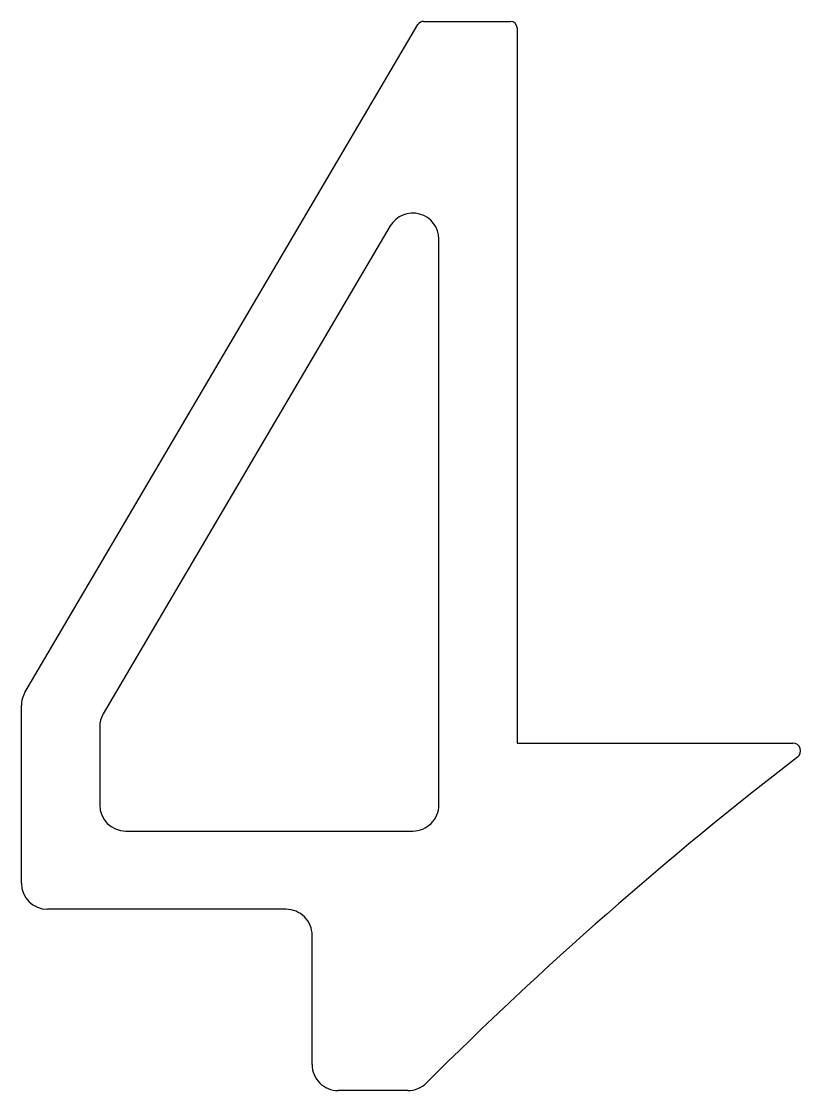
# Model space of a CAD drawing. Extents: x 2114.3 to 2144.1, y 180.4 to 221.4.
import ezdxf

# ---------------------------------------------------------------- set-up
doc = ezdxf.new("R2010")
doc.units = 0
doc.header["$LTSCALE"] = 15
doc.layers.get('0').update_dxf_attribs({"linetype": 'CONTINUOUS'})

msp = doc.modelspace()

# ---------------------------------------------------------------- linework, layer by layer
at = {"ltscale": 0.05}
for p, q in [((2129.695, 221.403), (2133.03, 221.403)), ((2114.418, 195.683), (2129.479, 221.279)), ((2133.28, 221.153), (2133.28, 193.739)), ((2128.418, 213.56), (2117.418, 194.866)), ((2130.28, 191.37), (2130.28, 213.053)), ((2114.28, 188.366), (2114.28, 195.176)), ((2117.28, 194.359), (2117.28, 191.37)), ((2133.28, 193.739), (2143.844, 193.739)), ((2118.28, 190.37), (2129.28, 190.37)), ((2124.423, 187.37), (2115.28, 187.37)), ((2125.423, 181.415), (2125.423, 186.37)), ((2129.094, 180.419), (2126.418, 180.419))]:
    msp.add_line(p, q, dxfattribs=at)
for centre, radius, start, end in [((2129.695, 221.153), 0.25, 89.9992, 149.5265), ((2133.03, 221.153), 0.25, 0.0007, 89.9992), ((2129.28, 213.053), 1, 0.0007, 149.5265), ((2115.28, 195.176), 1, 149.5265, 180.0017), ((2118.28, 194.359), 1, 149.5265, 180.0017), ((2143.844, 193.439), 0.3, 307.5885, 90.0003), ((2233.731, 76.669), 147.059, 127.58846, 134.96931), ((2118.28, 191.37), 1, 180.0017, 270), ((2129.28, 191.37), 1, 270, 0.0007), ((2115.28, 188.369), 1, 180.2262, 270), ((2124.423, 186.37), 1, 359.9957, 90), ((2126.418, 181.414), 0.995, 179.9539, 270), ((2129.094, 181.419), 1, 270, 314.9693)]:
    msp.add_arc(centre, radius, start, end, dxfattribs=at)

doc.saveas('drawing.dxf')
